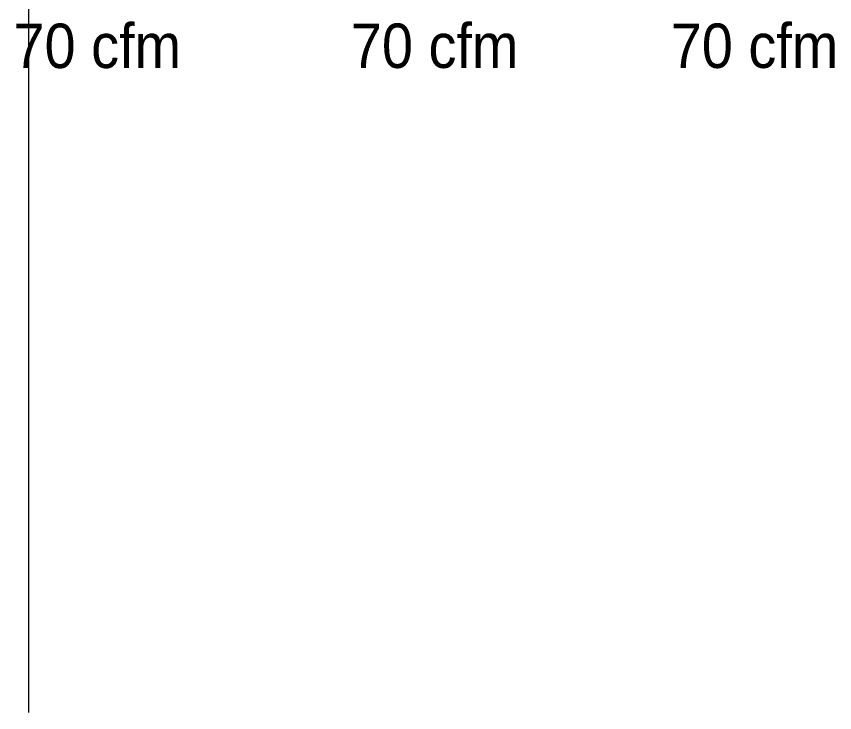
# Model space of a CAD drawing. Header units: metres. Extents: x 31.9 to 125.9, y -29 to 44.
# Drawn here: x 71.451 to 74.767, y -23.164 to -20.341 of the extents above; entities that cross this region are included whole.
import ezdxf

# ---------------------------------------------------------------- set-up
doc = ezdxf.new("R2010")
doc.units = ezdxf.units.M
doc.layers.add('ARQ', color=8, linetype='Continuous', lineweight=0)
doc.layers.add('M-HVAC-CDFF-IDEN', color=7, linetype='Continuous', lineweight=9)
doc.styles.add('SansSerif', font='SANSS__.TTF', dxfattribs={"width": 0.9, "height": 0.1799999999999998})

# ---------------------------------------------------------------- blocks, each defined once
blk = doc.blocks.new('Estructura cubierta')
at = {"layer": 'ARQ'}
for p, q in [((1978.497996631386, -5855.354215785774), (1978.49799660527, -5914.914149221913)), ((1978.498002271553, -5855.354215786886), (1978.498002243985, -5914.91414900909))]:
    blk.add_line(p, q, dxfattribs=at)
blk = doc.blocks.new('PISO 9')
at = {"layer": 'ARQ'}
blk.add_blockref('Estructura cubierta', (-1628.363807573822, 3049.568271571355), dxfattribs=at)

msp = doc.modelspace()

# ---------------------------------------------------------------- block references
at = {"layer": 'ARQ', "linetype": 'Continuous'}
msp.add_blockref('PISO 9', (-278.6348317716115, 2842.181911951618), dxfattribs=at)

# ---------------------------------------------------------------- texts
at = {"layer": 'M-HVAC-CDFF-IDEN', "char_height": 0.1799999999999998, "width": 0.8081009999999993, "attachment_point": 1, "style": 'SansSerif'}
for insert in [(71.43913751104671, -20.37052398459481), (72.80639147791403, -20.37009073992979), (74.10261781577053, -20.37009073333972)]:
    msp.add_mtext('70 cfm', dxfattribs=dict(at, insert=insert))

doc.saveas('drawing.dxf')
